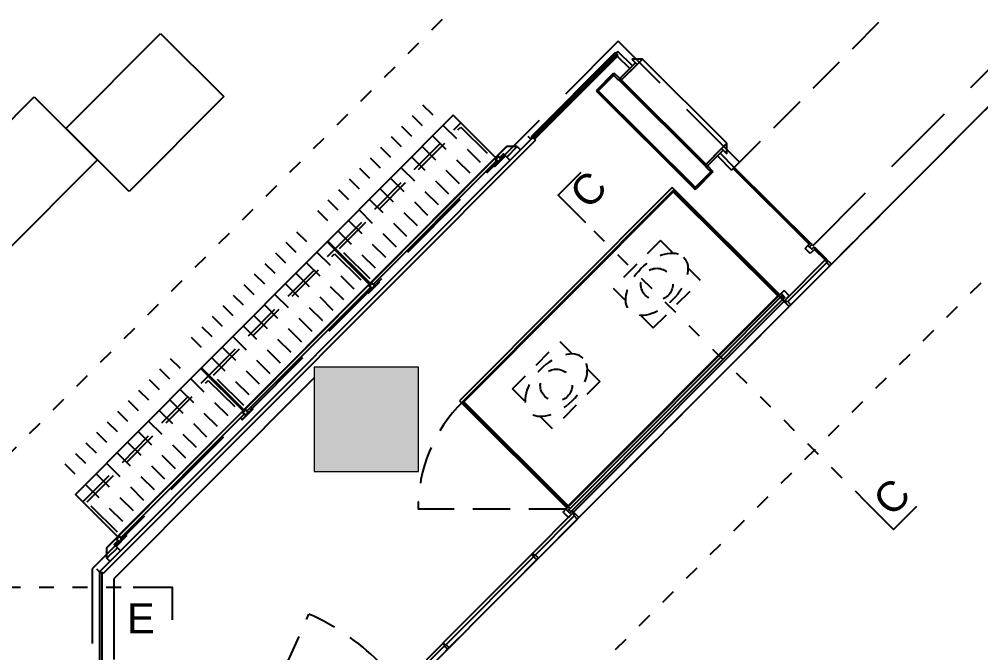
# Model space of a CAD drawing. Header units: millimetres. Extents: x 5896 to 6381, y 4295 to 4378.
# Drawn here: x 6180.14 to 6186.59, y 4301.59 to 4305.85 of the extents above; entities that cross this region are included whole.
import ezdxf

# ---------------------------------------------------------------- set-up
doc = ezdxf.new("R2010")
doc.units = ezdxf.units.MM
for name, pattern in [('DOT2', [0.125, 0, -0.125]), ('HIDDEN2', [0.1875, 0.125, -0.0625]), ('NASCOSTA', [0.375, 0.25, -0.125]), ('NASCOSTA2', [0.1875, 0.125, -0.0625]), ('PHANTOM2', [1.25, 0.625, -0.125, 0.125, -0.125, 0.125, -0.125]), ('TRATTEGGIATA', [0.75, 0.5, -0.25])]:
    doc.linetypes.add(name, pattern=pattern)
for name, color, linetype in [('A-GLAZING', 2, 'Continuous'), ('ax-arredo piani', 2, 'Continuous'), ('ax-arredo piani rossi', 1, 'Continuous'), ('ax-arredo proiezioni', 1, 'NASCOSTA'), ('ax-arredo sez', 6, 'Continuous'), ('AX-proiez vestiti', 1, 'NASCOSTA2'), ('Pareti02', 3, 'Continuous'), ('Piani', 6, 'Continuous'), ('PROIEZ-VESTITI', 1, 'HIDDEN2'), ('proiezioni', 2, 'NASCOSTA'), ('sezioni 02', 3, 'Continuous'), ('Urban', 6, 'Continuous')]:
    doc.layers.add(name, color=color, linetype=linetype)
doc.layers.add('PROIEZ-FASCIONE', color=7, linetype='TRATTEGGIATA', true_color=0xb4b08e)
doc.layers.add('Sections', color=92, linetype='Continuous', true_color=0x00bd00)
doc.layers.add('R-BORDER', color=7, linetype='PHANTOM2', true_color=0xdb0000, plot=False)
doc.layers.add('R-HATCH', color=7, linetype='Continuous', lineweight=9, true_color=0xbababa)
doc.layers.add('R-WALL', color=7, linetype='Continuous', lineweight=9, true_color=0xbababa)
doc.styles.add('cart-inver', font='Arial.ttf')

# ---------------------------------------------------------------- blocks, each defined once
blk = doc.blocks.new('11')
at = {"layer": 'Sections', "linetype": 'DOT2'}
for p, q in [((6059.319124046606, 4457.34609130376), (6070.113589406948, 4468.181703969869)), ((6065.406269349583, 4457.366122638181), (6063.526757451618, 4459.238497251605)), ((6053.559675179146, 4456.794398717871), (6060.490271919205, 4456.794398717871))]:
    blk.add_line(p, q, dxfattribs=at)
at = {"layer": 'Sections', "linetype": 'DOT2', "elevation": -1.121764e-10}
blk.add_lwpolyline([(6053.521414774624, 4453.345844450742), (6060.70957025915, 4453.345844450742), (6075.031100543601, 4467.721966821614)], dxfattribs=at)
at = {"layer": 'Sections'}
for points, elevation in [([(6063.526757451618, 4459.238497251605), (6063.341034152558, 4459.423515282435), (6063.496019160849, 4459.579091076404)], 1.121764e-10), ([(6060.490271919205, 4456.794398717871), (6060.75242610198, 4456.794398717871), (6060.75242610198, 4456.574798671277)], -1.121764e-10)]:
    blk.add_lwpolyline(points, dxfattribs=dict(at, elevation=elevation))
blk.add_lwpolyline([(6065.406269349583, 4457.366122638181), (6065.591992648644, 4457.181104607351), (6065.746977656935, 4457.336680401319)], dxfattribs=at)
at = {"layer": 'Sections', "char_height": 0.2, "width": 0.2173912817061694, "attachment_point": 1, "rotation": 45.10899471156082, "style": 'cart-inver'}
for insert in [(6063.401654144017, 4459.46131374694), (6065.436656908006, 4457.398486517088)]:
    blk.add_mtext('C', dxfattribs=dict(at, insert=insert))
at = {"layer": 'Sections', "insert": (6060.449458901214, 4456.484240545455), "char_height": 0.2, "width": 0.2173912817061694, "attachment_point": 7, "style": 'cart-inver'}
blk.add_mtext('E', dxfattribs=at)
blk = doc.blocks.new('111')
at = {"layer": 'R-HATCH', "ltscale": 10000}
h = blk.add_hatch(color=253, dxfattribs=at)
h.dxf.hatch_style = 1
h.paths.add_polyline_path([(6069.542235308732, 4413.226537793084), (6070.242235308732, 4413.226537793084), (6070.242235308732, 4413.926537793084), (6069.542235308732, 4413.926537793084)])
h.paths.add_polyline_path([(6070.242235309209, 4421.624994559787), (6070.242235309209, 4422.324994559786), (6069.542235309209, 4422.324994559786), (6069.542235309209, 4421.624994559787)])
h.paths.add_polyline_path([(6061.142235308732, 4421.626537793144), (6061.142235308732, 4422.326537793144), (6061.842235308732, 4422.326537793144), (6061.842235308732, 4421.626537793144)])
h.paths.add_polyline_path([(6061.842235308732, 4413.226537793084), (6061.842235308732, 4413.926537793084), (6061.142235308732, 4413.926537793084), (6061.142235308732, 4413.226537793084)])
h.paths.add_polyline_path([(6061.842235308732, 4404.825537793144), (6061.842235308732, 4405.525537793144), (6061.142235308732, 4405.525537793144), (6061.142235308732, 4404.825537793144)])
h.paths.add_polyline_path([(6053.442235308732, 4405.016771712601), (6053.442235308732, 4405.7167717126), (6052.742235308732, 4405.7167717126), (6052.742235308732, 4405.016771712601)])
h.paths.add_polyline_path([(6052.742235308732, 4413.926537793084), (6053.442235308732, 4413.926537793084), (6053.442235308732, 4413.226537793084), (6052.742235308732, 4413.226537793084)])
at = {"layer": 'A-GLAZING', "color": 253, "linetype": 'TRATTEGGIATA'}
blk.add_line((6064.4872871056, 4406.340471364456), (6068.967742127271, 4410.838005386127), dxfattribs=at)
at = {"layer": 'A-GLAZING', "color": 253}
for p, q in [((6064.25811675868, 4406.004159081123), (6062.84659821241, 4404.587259981788)), ((6064.274299862042, 4405.999125992063), (6062.851680606981, 4404.571104921243)), ((6062.86586261378, 4404.556976769426), (6064.288481868842, 4405.984997840245)), ((6062.882020744066, 4404.551971964228), (6064.293539290336, 4405.968871063564)), ((6064.274275526107, 4406.001390095141), (6064.283238689039, 4406.010387424677)), ((6064.290708845841, 4405.98501917956), (6064.274275526107, 4406.001390095141)), ((6064.27653655115, 4405.999138603639), (6064.274299862042, 4405.999125992063)), ((6064.288485970561, 4405.987234561147), (6064.27653655115, 4405.999138603639)), ((6064.283238689039, 4406.010387424677), (6064.299672008773, 4405.994016509097)), ((6064.288481868842, 4405.984997840245), (6064.288485970561, 4405.987234561147)), ((6064.299672008773, 4405.994016509097), (6064.290708845841, 4405.98501917956)), ((6062.849426476922, 4404.571109684388), (6062.840463313991, 4404.562112354852)), ((6062.840463313991, 4404.562112354852), (6062.856896633725, 4404.545741439271)), ((6062.865859796657, 4404.554738768808), (6062.849426476922, 4404.571109684388)), ((6062.851680606981, 4404.571104921243), (6062.851676505262, 4404.568868200342)), ((6062.851676505262, 4404.568868200342), (6062.863625924672, 4404.55696415785)), ((6062.851680606981, 4404.571104921243), (6062.851680606981, 4404.571104921243)), ((6062.856896633725, 4404.545741439271), (6062.865859796657, 4404.554738768808)), ((6062.863625924672, 4404.55696415785), (6062.86586261378, 4404.556976769426)), ((6062.86586261378, 4404.556976769426), (6062.86586261378, 4404.556976769426))]:
    blk.add_line(p, q, dxfattribs=at)
at = {"layer": 'ax-arredo piani', "color": 253}
for p, q in [((6059.476538464294, 4407.128219361021), (6060.111722789622, 4407.765824938834)), ((6060.111722789622, 4407.765824938834), (6060.536793174831, 4407.342368721949)), ((6063.343167604899, 4407.593168645381), (6063.202015532578, 4407.451478517003)), ((6063.909928118409, 4407.028560356099), (6063.343167604899, 4407.593168645381)), ((6063.202015532578, 4407.451478517003), (6063.768776046089, 4406.886870227721)), ((6058.628818946363, 4406.702341891651), (6059.26400327169, 4407.339947469463)), ((6059.26400327169, 4407.339947469463), (6059.689073656899, 4406.916491252578)), ((6060.536793174831, 4407.342368721949), (6059.901608849503, 4406.704763144136)), ((6059.901608849503, 4406.704763144136), (6059.476538464294, 4407.128219361021)), ((6063.768776046089, 4406.886870227721), (6063.909928118409, 4407.028560356099)), ((6059.689073656899, 4406.916491252578), (6059.053889331572, 4406.278885674766)), ((6062.138145390734, 4405.29301816013), (6063.549663938953, 4406.709917257525)), ((6062.145216445752, 4405.29303161154), (6063.549677390363, 4406.702846202508)), ((6063.549663938953, 4406.709917257525), (6064.258114581126, 4406.004156897302)), ((6063.549677390363, 4406.702846202508), (6064.251043526109, 4406.004143445892)), ((6064.251043526109, 4406.004143445892), (6062.846582581498, 4404.594328854924)), ((6064.258114581126, 4406.004156897302), (6062.846596032908, 4404.587257799907)), ((6062.846596032908, 4404.587257799907), (6062.138145390734, 4405.29301816013)), ((6062.846582581498, 4404.594328854924), (6062.145216445752, 4405.29303161154))]:
    blk.add_line(p, q, dxfattribs=at)
at = {"layer": 'ax-arredo piani', "color": 253, "elevation": -1.121764e-10}
for points in [[(6062.074974759928, 4407.215913064792), (6061.233708408901, 4406.37143989966), (6061.517088665657, 4406.08913575502), (6062.358355016684, 4406.933608920152)], [(6061.228062326009, 4406.365772294525), (6060.386795974981, 4405.521299129392), (6060.670176231737, 4405.238994984752), (6061.511442582764, 4406.083468149885)], [(6060.381149892089, 4405.515631524257), (6059.539883541061, 4404.671158359124), (6059.823263797817, 4404.388854214484), (6060.664530148844, 4405.233327379617)]]:
    blk.add_lwpolyline(points, close=True, dxfattribs=at)
at = {"layer": 'ax-arredo piani rossi', "color": 253}
for p, q in [((6062.602883492169, 4407.076768497923), (6063.159239465974, 4407.635245239047)), ((6064.600679561695, 4406.206336542646), (6064.339548227884, 4405.944209805166)), ((6062.906854691289, 4404.506055004667), (6062.645723358131, 4404.243928266535))]:
    blk.add_line(p, q, dxfattribs=at)
at = {"layer": 'ax-arredo proiezioni', "color": 253, "elevation": -1.121764e-10}
for points in [[(6061.50291965285, 4406.103250962283), (6061.284150094635, 4406.321189761884), (6062.125416445662, 4407.165662927017), (6062.344186003847, 4406.947724127385)], [(6061.51703486008, 4406.117419975123), (6061.312434314706, 4406.321243567492), (6062.125470251268, 4407.137378706947), (6062.330070796615, 4406.933555114548)], [(6060.65600721893, 4405.253110192015), (6060.437237660715, 4405.471048991616), (6061.278504011742, 4406.315522156749), (6061.497273569927, 4406.097583357117)], [(6060.670122426161, 4405.267279204855), (6060.465521880787, 4405.471102797224), (6061.278557817348, 4406.287237936679), (6061.483158362695, 4406.08341434428)], [(6059.809094785011, 4404.402969421747), (6059.590325226795, 4404.620908221348), (6060.431591577822, 4405.465381386481), (6060.650361136007, 4405.24744258685)], [(6059.823209992241, 4404.417138434587), (6059.618609446867, 4404.620962026956), (6060.431645383428, 4405.437097166411), (6060.636245928775, 4405.233273574012)]]:
    blk.add_lwpolyline(points, dxfattribs=at)
at = {"layer": 'ax-arredo sez', "color": 253}
for p, q in [((6063.1783138277, 4407.644473929354), (6063.166315901552, 4407.632430268442)), ((6063.168441253478, 4407.630312987357), (6063.180439179625, 4407.642356648269)), ((6063.180439179625, 4407.642356648269), (6063.1783138277, 4407.644473929354)), ((6062.610673758949, 4407.070419344949), (6063.165618212031, 4407.62747918479)), ((6063.171991577528, 4407.622541552539), (6062.615635603723, 4407.064064811414)), ((6063.171285817167, 4407.621833101896), (6062.616341364084, 4407.064773262055)), ((6062.622720110142, 4407.057007207798), (6063.179076083947, 4407.615483948923)), ((6063.161356747059, 4407.637370590973), (6063.159239465974, 4407.635245239047)), ((6063.159239465974, 4407.635245239047), (6063.179076083947, 4407.615483948923)), ((6063.166315901552, 4407.632430268442), (6063.161356747059, 4407.637370590973)), ((6063.165618212031, 4407.62747918479), (6063.167032423035, 4407.62748187507)), ((6063.167032423035, 4407.62748187507), (6063.171283126886, 4407.6232473129)), ((6063.181193365032, 4407.617609300848), (6063.168441253478, 4407.630312987357)), ((6063.171283126886, 4407.6232473129), (6063.171285817167, 4407.621833101896)), ((6063.179076083947, 4407.615483948923), (6063.171991577528, 4407.622541552539)), ((6063.179076083947, 4407.615483948923), (6063.181193365032, 4407.617609300848)), ((6063.343167604899, 4407.593168645381), (6063.272457054662, 4407.593034131365)), ((6063.272457054662, 4407.593034131365), (6063.307879586788, 4407.557746113255)), ((6063.307879586788, 4407.557746113255), (6063.343167604899, 4407.593168645381)), ((6063.19138877295, 4407.462064922427), (6063.297252827159, 4407.568332518679)), ((6063.307879586788, 4407.557746113255), (6063.202015532578, 4407.451478517003)), ((6063.297252827159, 4407.568332518679), (6063.307879586788, 4407.557746113255)), ((6063.143954863307, 4407.492380334613), (6063.03950232979, 4407.387529639613)), ((6063.046586836209, 4407.380472035997), (6063.151039369726, 4407.485322730997)), ((6063.143954863307, 4407.492380334613), (6063.152423987646, 4407.500881742315)), ((6063.18646190182, 4407.450034712916), (6063.143954863307, 4407.492380334613)), ((6063.151039369726, 4407.485322730997), (6063.143954863307, 4407.492380334613)), ((6063.152423987646, 4407.500881742315), (6063.19138877295, 4407.462064922427)), ((6063.19138877295, 4407.462064922427), (6063.184331169334, 4407.454980416008)), ((6063.184331169334, 4407.454980416008), (6063.19138877295, 4407.462064922427)), ((6063.184331169334, 4407.454980416008), (6063.187873422544, 4407.4514516142)), ((6063.772345202101, 4406.869199315879), (6063.184331169334, 4407.454980416008)), ((6063.187873422544, 4407.4514516142), (6063.18646190182, 4407.450034712916)), ((6063.202015532578, 4407.451478517003), (6063.19138877295, 4407.462064922427)), ((6063.19138877295, 4407.462064922427), (6063.779402805717, 4406.876283822297)), ((6063.03950232979, 4407.387529639613), (6063.032444726174, 4407.380445133194)), ((6063.705445933165, 4406.724114899707), (6063.03950232979, 4407.387529639613)), ((6063.03950232979, 4407.387529639613), (6063.046586836209, 4407.380472035997)), ((6063.032444726174, 4407.380445133194), (6063.698388329549, 4406.717030393288)), ((6062.59372743943, 4407.057659162554), (6062.605725365577, 4407.069702823466)), ((6062.607850717503, 4407.067585542381), (6062.595852791355, 4407.055541881469)), ((6062.600766211084, 4407.074643145997), (6062.602883492169, 4407.076768497923)), ((6062.605725365577, 4407.069702823466), (6062.600766211084, 4407.074643145997)), ((6062.602883492169, 4407.076768497923), (6062.622720110142, 4407.057007207798)), ((6062.620602829057, 4407.054881855873), (6062.607850717503, 4407.067585542381)), ((6062.61067644923, 4407.069005133945), (6062.610673758949, 4407.070419344949)), ((6062.614927153081, 4407.064770571776), (6062.61067644923, 4407.069005133945)), ((6062.616341364084, 4407.064773262055), (6062.614927153081, 4407.064770571776)), ((6062.615635603723, 4407.064064811414), (6062.622720110142, 4407.057007207798)), ((6062.595852791355, 4407.055541881469), (6062.59372743943, 4407.057659162554)), ((6062.622720110142, 4407.057007207798), (6062.620602829057, 4407.054881855873)), ((6063.909928118409, 4407.028560356099), (6063.874640100298, 4406.993137823973)), ((6063.910062632423, 4406.957849805863), (6063.909928118409, 4407.028560356099)), ((6063.874640100298, 4406.993137823973), (6063.768776046089, 4406.886870227721)), ((6063.779402805717, 4406.876283822297), (6063.885266859927, 4406.98255141855)), ((6063.874640100298, 4406.993137823973), (6063.910062632423, 4406.957849805863)), ((6063.885266859927, 4406.98255141855), (6063.874640100298, 4406.993137823973)), ((6063.768802948892, 4406.872728117687), (6063.767391428169, 4406.871311216403)), ((6063.767391428169, 4406.871311216403), (6063.809898466682, 4406.828965594706)), ((6063.768776046089, 4406.886870227721), (6063.779402805717, 4406.876283822297)), ((6063.772345202101, 4406.869199315879), (6063.768802948892, 4406.872728117687)), ((6063.779402805717, 4406.876283822297), (6063.772345202101, 4406.869199315879)), ((6063.779402805717, 4406.876283822297), (6063.772345202101, 4406.869199315879)), ((6063.818367591021, 4406.83746700241), (6063.779402805717, 4406.876283822297)), ((6063.698361426746, 4406.731172503323), (6063.802813960263, 4406.836023198322)), ((6063.809898466682, 4406.828965594706), (6063.705445933165, 4406.724114899707)), ((6063.802813960263, 4406.836023198322), (6063.809898466682, 4406.828965594706)), ((6063.809898466682, 4406.828965594706), (6063.818367591021, 4406.83746700241)), ((6063.705445933165, 4406.724114899707), (6063.698361426746, 4406.731172503323)), ((6063.698388329549, 4406.717030393288), (6063.705445933165, 4406.724114899707)), ((6059.702235308732, 4404.15089424966), (6059.702235308732, 4403.538715149671)), ((6059.717235308732, 4404.15089424966), (6059.717235308732, 4403.538715149671))]:
    blk.add_line(p, q, dxfattribs=at)
at = {"layer": 'ax-arredo sez', "color": 253, "elevation": -1.121764e-10}
for points in [[(6062.433312685703, 4407.005735114113), (6062.365559691019, 4406.937723852523), (6062.364851240378, 4406.938429612885), (6062.432604235008, 4407.006440874528)], [(6062.359913608097, 4406.932056247357), (6061.518647257099, 4406.087583082255), (6061.517938806458, 4406.088288842617), (6062.359205157454, 4406.932762007719)], [(6062.351535953287, 4406.875471665536), (6062.422111989447, 4406.946316729724), (6062.424237341373, 4406.94419944864), (6062.353661305213, 4406.873354384451)], [(6062.354984046687, 4406.92144024885), (6062.376156857535, 4406.942693768106), (6062.397410376791, 4406.921520957259), (6062.376237565943, 4406.900267438002)], [(6062.359226679697, 4406.921448319691), (6062.376164928375, 4406.938451135096), (6062.39316774378, 4406.921512886418), (6062.376229495102, 4406.904510071013)], [(6062.386783654735, 4406.932107325253), (6062.411485267391, 4406.956903097719), (6062.422111989447, 4406.946316729724), (6062.397410376791, 4406.921520957259)], [(6062.351535953287, 4406.875471665536), (6062.376237565943, 4406.900267438002), (6062.365610843887, 4406.910853805996), (6062.340909231231, 4406.88605803353)], [(6061.504623519367, 4406.025330895268), (6061.575199555527, 4406.096175959457), (6061.577324907453, 4406.094058678372), (6061.506748871293, 4406.023213614183)], [(6061.508071612767, 4406.071299478582), (6061.529244423615, 4406.092552997839), (6061.550497942872, 4406.071380186991), (6061.529325132023, 4406.050126667734)], [(6061.539871220815, 4406.081966554985), (6061.564572833471, 4406.106762327451), (6061.575199555527, 4406.096175959457), (6061.550497942872, 4406.071380186991)], [(6061.513001174177, 4406.081915477089), (6060.67173482318, 4405.237442311987), (6060.671026372538, 4405.238148072349), (6061.512292723534, 4406.08262123745)], [(6061.504623519367, 4406.025330895268), (6061.529325132023, 4406.050126667734), (6061.518698409967, 4406.060713035728), (6061.493996797311, 4406.035917263262)], [(6061.512314245777, 4406.071307549423), (6061.529252494455, 4406.088310364828), (6061.54625530986, 4406.07137211615), (6061.529317061182, 4406.054369300745)], [(6060.692958786895, 4405.231825784717), (6060.717660399551, 4405.256621557183), (6060.728287121608, 4405.246035189189), (6060.703585508952, 4405.221239416723)], [(6060.666088740257, 4405.231774706821), (6059.82482238926, 4404.387301541719), (6059.824113938618, 4404.388007302081), (6060.665380289614, 4405.232480467183)], [(6060.657711085447, 4405.175190125), (6060.682412698104, 4405.199985897466), (6060.671785976047, 4405.210572265461), (6060.647084363392, 4405.185776492995)], [(6060.657711085447, 4405.175190125), (6060.728287121608, 4405.246035189189), (6060.730412473533, 4405.243917908104), (6060.659836437373, 4405.173072843915)], [(6060.661159178847, 4405.221158708314), (6060.682331989695, 4405.242412227571), (6060.703585508952, 4405.221239416723), (6060.682412698104, 4405.199985897466)], [(6060.665401811857, 4405.221166779155), (6060.682340060535, 4405.238169594561), (6060.699342875941, 4405.221231345882), (6060.682404627262, 4405.204228530477)], [(6059.751423311654, 4404.313622674901), (6059.819176306396, 4404.381633936556), (6059.818467855754, 4404.382339696917), (6059.750714861011, 4404.314328435263)], [(6059.810798651527, 4404.325049354732), (6059.835500264183, 4404.349845127198), (6059.824873542128, 4404.360431495193), (6059.800171929472, 4404.335635722727)], [(6059.810798651527, 4404.325049354732), (6059.881374687688, 4404.395894418921), (6059.883500039613, 4404.393777137836), (6059.812924003453, 4404.322932073647)], [(6059.814246744927, 4404.371017938046), (6059.835419555775, 4404.392271457303), (6059.856673075032, 4404.371098646455), (6059.835500264183, 4404.349845127198)], [(6059.818489377937, 4404.371026008887), (6059.835427626615, 4404.388028824293), (6059.852430442021, 4404.371090575614), (6059.835492193342, 4404.354087760209)], [(6059.846046352975, 4404.381685014449), (6059.870747965631, 4404.406480786915), (6059.881374687688, 4404.395894418921), (6059.856673075032, 4404.371098646455)]]:
    blk.add_lwpolyline(points, close=True, dxfattribs=at)
for points in [[(6062.504023235939, 4407.005869628128), (6062.433312685703, 4407.005735114113), (6062.365559691019, 4406.937723852523), (6062.368393493587, 4406.934900811077), (6062.376156857535, 4406.942693768106), (6062.386783654735, 4406.932107325253), (6062.411485267391, 4406.956903097719), (6062.433447199748, 4406.935024563909), (6062.504023235939, 4407.005869628128), (6062.504023235939, 4407.005869628128)], [(6062.354984046687, 4406.92144024885), (6062.365610843887, 4406.910853805996), (6061.539871220815, 4406.081966554985), (6061.529244423615, 4406.092552997839), (6061.521481059667, 4406.084760040809), (6061.518647257099, 4406.087583082255), (6062.359913608097, 4406.932056247357), (6062.362747410664, 4406.92923320591), (6062.354984046687, 4406.92144024885)], [(6061.508071612767, 4406.071299478582), (6061.518698409967, 4406.060713035728), (6060.692958786895, 4405.231825784717), (6060.682331989695, 4405.242412227571), (6060.674568625747, 4405.234619270541), (6060.67173482318, 4405.237442311987), (6061.513001174177, 4406.081915477089), (6061.515834976744, 4406.079092435642), (6061.508071612767, 4406.071299478582)], [(6060.661159178847, 4405.221158708314), (6060.671785976047, 4405.210572265461), (6059.846046352975, 4404.381685014449), (6059.835419555775, 4404.392271457303), (6059.827656191827, 4404.384478500273), (6059.82482238926, 4404.387301541719), (6060.666088740257, 4405.231774706821), (6060.668922542824, 4405.228951665375), (6060.661159178847, 4405.221158708314)], [(6059.751557825637, 4404.242912124696), (6059.751423311623, 4404.313622674932), (6059.819176306367, 4404.381633936584), (6059.822010108935, 4404.378810895138), (6059.814246744927, 4404.371017938046), (6059.824873542128, 4404.360431495193), (6059.800171929472, 4404.335635722727), (6059.822133861828, 4404.313757188916), (6059.751557825637, 4404.242912124696), (6059.751557825637, 4404.242912124696)]]:
    blk.add_lwpolyline(points, dxfattribs=at)
at = {"layer": 'AX-proiez vestiti', "color": 253}
for p, q in [((6062.25780075728, 4406.898274363246), (6061.871695157454, 4407.282913760312)), ((6062.18722472112, 4406.827429299057), (6061.801119121295, 4407.212068696123)), ((6062.116648684961, 4406.756584234869), (6061.730543085134, 4407.141223631935)), ((6062.046072648801, 4406.685739170679), (6061.659967048974, 4407.070378567745)), ((6061.97549661264, 4406.61489410649), (6061.589391012814, 4406.999533503556)), ((6061.90492057648, 4406.544049042302), (6061.518814976655, 4406.928688439368)), ((6061.834344540321, 4406.473203978112), (6061.448238940494, 4406.857843375178)), ((6061.763768504161, 4406.402358913923), (6061.377662904334, 4406.786998310989)), ((6061.693192468, 4406.331513849735), (6061.307086868174, 4406.716153246801)), ((6061.62261643184, 4406.260668785545), (6061.236510832015, 4406.645308182611)), ((6061.552040395681, 4406.189823721356), (6061.165934795854, 4406.574463118422)), ((6061.41088832336, 4406.048133592978), (6061.024782723534, 4406.432772990044)), ((6061.340312287201, 4405.977288528789), (6060.954206687375, 4406.361927925856)), ((6061.269736251041, 4405.906443464601), (6060.883630651214, 4406.291082861667)), ((6061.199160214881, 4405.835598400411), (6060.813054615054, 4406.220237797477)), ((6061.12858417872, 4405.764753336222), (6060.742478578894, 4406.149392733289)), ((6061.058008142561, 4405.693908272034), (6060.671902542735, 4406.0785476691)), ((6060.987432106401, 4405.623063207844), (6060.601326506574, 4406.00770260491)), ((6060.916856070241, 4405.552218143655), (6060.530750470414, 4405.936857540722)), ((6060.84628003408, 4405.481373079467), (6060.460174434254, 4405.866012476533)), ((6060.775703997921, 4405.410528015277), (6060.389598398095, 4405.795167412343)), ((6060.705127961761, 4405.339682951088), (6060.319022361934, 4405.724322348155)), ((6060.56397588944, 4405.19799282271), (6060.177870289614, 4405.582632219776)), ((6060.493399853281, 4405.127147758521), (6060.107294253454, 4405.511787155588)), ((6060.422823817121, 4405.056302694333), (6060.036718217294, 4405.440942091399)), ((6060.352247780961, 4404.985457630143), (6059.966142181134, 4405.370097027209)), ((6060.2816717448, 4404.914612565954), (6059.895566144975, 4405.299251963021)), ((6060.211095708641, 4404.843767501766), (6059.824990108815, 4405.228406898832)), ((6060.140519672481, 4404.772922437576), (6059.754414072654, 4405.157561834642)), ((6060.069943636321, 4404.702077373388), (6059.683838036494, 4405.086716770454)), ((6059.99936760016, 4404.631232309199), (6059.613262000335, 4405.015871706265)), ((6059.928791564001, 4404.560387245009), (6059.542685964175, 4404.945026642075)), ((6059.858215527841, 4404.489542180821), (6059.472109928014, 4404.874181577887))]:
    blk.add_line(p, q, dxfattribs=at)
at = {"layer": 'DEFPOINTS', "color": 253}
for p, q in [((6062.574599272099, 4407.076714692317), (6062.595852791355, 4407.055541881469)), ((6062.504023235939, 4407.005869628128), (6062.525276755196, 4406.984696817281)), ((6062.433447199748, 4406.935024563909), (6062.454700719005, 4406.913851753061)), ((6059.822133861828, 4404.313757188916), (6059.843387381085, 4404.292584378068)), ((6059.751557825637, 4404.242912124696), (6059.772811344894, 4404.221739313848)), ((6059.680981789477, 4404.172067060506), (6059.702235308734, 4404.150894249658))]:
    blk.add_line(p, q, dxfattribs=at)
at = {"layer": 'Pareti02', "color": 253}
for p, q in [((6063.276080016311, 4407.547078999422), (6063.180439179625, 4407.642356648269)), ((6063.258436007271, 4407.529367733375), (6063.180506436633, 4407.607001373181)), ((6062.607850717503, 4407.067585542381), (6059.702235308732, 4404.15089424966)), ((6062.607850717503, 4407.067585542381), (6062.62556198355, 4407.049941533342)), ((6062.62556198355, 4407.049941533342), (6059.727235308732, 4404.140566758419)), ((6063.846450040038, 4406.943586633245), (6063.942090876724, 4406.848308984398)), ((6063.864094049078, 4406.961297899293), (6063.959734885764, 4406.866020250445)), ((6063.959734885764, 4406.866020250445), (6063.942090876724, 4406.848308984398)), ((6063.549666116391, 4406.70991944327), (6064.328961822466, 4405.933583045524)), ((6061.142235308732, 4405.454692216203), (6059.797235308732, 4404.10456522525)), ((6062.603243222632, 4404.272131777731), (6062.606772024517, 4404.275674031036)), ((6062.617412235521, 4404.25801657055), (6062.603243222632, 4404.272131777731)), ((6062.606772024517, 4404.275674031036), (6062.620941037371, 4404.26155882382)), ((6062.613883433766, 4404.25447431739), (6062.617412235521, 4404.25801657055)), ((6062.635136952716, 4404.233301506891), (6062.613883433766, 4404.25447431739)), ((6062.613883435389, 4404.254474315817), (6062.635136954638, 4404.233301504977)), ((6062.620941037371, 4404.26155882382), (6062.624469839176, 4404.265101077034)), ((6062.624469839176, 4404.265101077034), (6062.645723360066, 4404.243928264608)), ((6062.645723360066, 4404.243928264608), (6062.635136952716, 4404.233301506891)), ((6059.702235308732, 4404.15089424966), (6059.727235308732, 4404.140566758419)), ((6059.797235308732, 4404.10456522525), (6059.797235308732, 4403.618715149674)), ((6059.797235309346, 4403.720456514063), (6059.797235309346, 4403.563713699044)), ((6062.007917327303, 4403.674536525824), (6062.004388525401, 4403.670994272537)), ((6062.004388525401, 4403.670994272537), (6062.018557538222, 4403.656879065288)), ((6062.02208634009, 4403.660421318541), (6062.007917327303, 4403.674536525824)), ((6062.018557538222, 4403.656879065288), (6062.01502873641, 4403.653336812084)), ((6062.01502873641, 4403.653336812084), (6062.036282257251, 4403.632163999608)), ((6062.025615141849, 4403.663963571697), (6062.02208634009, 4403.660421318541)), ((6062.046868660756, 4403.642790761153), (6062.025615141849, 4403.663963571697)), ((6062.036282257251, 4403.632163999608), (6062.046868660756, 4403.642790761153))]:
    blk.add_line(p, q, dxfattribs=at)
at = {"layer": 'Piani', "color": 253}
blk.add_line((6063.909928118409, 4407.028560356099), (6063.343167604899, 4407.593168645381), dxfattribs=at)
at = {"layer": 'PROIEZ-FASCIONE', "color": 253}
for p, q in [((6063.18030466561, 4407.713067198444), (6059.652235308732, 4404.171549232143)), ((6063.995022903857, 4406.901442782528), (6063.18030466561, 4407.713067198444)), ((6063.995022903857, 4406.901442782528), (6063.959734885025, 4406.866020249679)), ((6059.652235308732, 4404.171549232143), (6059.652235308732, 4402.744337792807))]:
    blk.add_line(p, q, dxfattribs=at)
at = {"layer": 'PROIEZ-VESTITI', "color": 253, "elevation": -1.121764e-10}
for points in [[(6063.545265328477, 4406.295120091238), (6063.464423773419, 4406.375654657265), (6063.146831611074, 4406.056851868041), (6063.227807235516, 4405.976183741748)], [(6063.33520130025, 4405.869197496976), (6063.416042855308, 4405.78866293095), (6063.733635017653, 4406.107465720173), (6063.652659393211, 4406.188133846466)], [(6062.552922820276, 4405.298994886531), (6062.472081265218, 4405.379529452557), (6062.789673427563, 4405.698332241781), (6062.870649052004, 4405.617664115488)], [(6062.978043116738, 4405.510677870716), (6063.058884671796, 4405.430143304689), (6062.741292509451, 4405.111340515466), (6062.66031688501, 4405.192008641759)]]:
    blk.add_lwpolyline(points, dxfattribs=at)
at = {"layer": 'PROIEZ-VESTITI', "color": 253}
for centre in [(6063.440233314363, 4406.082158794107), (6062.765482968507, 4405.404836378623)]:
    blk.add_circle(centre, 0.107, dxfattribs=at)
blk.add_ellipse((6063.440233314363, 4406.082158794107), major_axis=(0.1798424479239873, 0.1807807897004148), ratio=0.5871244379051838, dxfattribs=at)
at = {"layer": 'PROIEZ-VESTITI', "color": 253, "extrusion": (0, 0, -1)}
blk.add_ellipse((6062.765482968507, 4405.404836378623), major_axis=(0.1800952479644935, 0.180528949646794), ratio=0.5871244379038791, start_param=3.141592653588398, end_param=9.424777960767983, dxfattribs=at)
at = {"layer": 'proiezioni', "color": 253}
for p, q in [((6059.819419825363, 4401.406851172114), (6073.895865873409, 4415.536955072635)), ((6063.959734885776, 4406.866020250432), (6068.440189908143, 4411.363554270865)), ((6062.83096894792, 4404.571571106484), (6061.839575429566, 4404.571571106484)), ((6060.48641186612, 4402.458951832342), (6061.106407475522, 4403.868634578324))]:
    blk.add_line(p, q, dxfattribs=at)
for centre, radius, start, end in [((6062.8395384293, 4404.58017329348), 0.9999999992295022, 134.5360274335764, 180.4928750885216), ((6060.486411866121, 4402.458951832342), 1.540000000000121, 45.10899505025274, 66.25952305733227)]:
    blk.add_arc(centre, radius, start, end, dxfattribs=at)
at = {"layer": 'R-BORDER', "color": 253, "ltscale": 10000}
blk.add_line((6059.814126621689, 4401.401537793256), (6069.900677806283, 4411.526537793263), dxfattribs=at)
at = {"layer": 'R-WALL', "color": 253, "ltscale": 10000}
for p, q in [((6061.842235308732, 4405.525537793144), (6061.142235308732, 4405.525537793144)), ((6061.142235308732, 4405.525537793144), (6061.142235308732, 4404.825537793144)), ((6061.842235308732, 4404.825537793144), (6061.842235308732, 4405.525537793144)), ((6061.142235308732, 4404.825537793144), (6061.842235308732, 4404.825537793144))]:
    blk.add_line(p, q, dxfattribs=at)
at = {"layer": 'sezioni 02', "color": 253}
for p, q in [((6063.952677281417, 4406.858935743251), (6063.959734885025, 4406.866020249679)), ((6064.462525247624, 4406.351023881974), (6063.952677281417, 4406.858935743251)), ((6063.959734885025, 4406.866020249679), (6064.479077447992, 4406.348649846577)), ((6063.556721542561, 4406.717001763953), (6063.549663938953, 4406.709917257525)), ((6063.549663938953, 4406.709917257525), (6064.25811675868, 4406.004159081123)), ((6064.265174362288, 4406.011243587551), (6063.556721542561, 4406.717001763953)), ((6064.453955757508, 4406.34242170413), (6064.469582842496, 4406.358108397552)), ((6064.469582842496, 4406.358108397552), (6064.479077448215, 4406.348649846802)), ((6064.434287417917, 4406.322692438245), (6064.453955757508, 4406.34242170413)), ((6064.469710186948, 4406.287404658005), (6064.434287417917, 4406.322692438245)), ((6064.463450123579, 4406.332962952498), (6064.453955757508, 4406.34242170413)), ((6064.453955757508, 4406.34242170413), (6064.479883443313, 4406.316592036917)), ((6064.479077448215, 4406.348649846802), (6064.463450123579, 4406.332962952498)), ((6064.505005374152, 4406.322820379993), (6064.469710186948, 4406.287404658005)), ((6064.479883443313, 4406.316592036917), (6064.495510767951, 4406.332278931221)), ((6064.495510767726, 4406.332278930997), (6064.575843435296, 4406.252251320001)), ((6064.495510767951, 4406.332278931221), (6064.505005374152, 4406.322820379993)), ((6064.568785831689, 4406.245166813574), (6064.497946369672, 4406.315737268669)), ((6064.300596894269, 4405.975955569666), (6064.568785831689, 4406.245166813574)), ((6064.582954844543, 4406.231051606359), (6064.314765907124, 4405.961840362451)), ((6064.575843435296, 4406.252251320001), (6064.568785831689, 4406.245166813574)), ((6064.568785831689, 4406.245166813574), (6064.575137674643, 4406.25154286965)), ((6064.582954844543, 4406.231051606359), (6064.568785831689, 4406.245166813574)), ((6064.568785831689, 4406.245166813574), (6064.582954844543, 4406.231051606359)), ((6064.575137674643, 4406.25154286965), (6064.576551885613, 4406.251545559964)), ((6064.576551885613, 4406.251545559964), (6064.611265967107, 4406.216963302287)), ((6064.579426042739, 4406.227509353145), (6064.582954844543, 4406.231051606359)), ((6064.600679561695, 4406.206336542646), (6064.579426042739, 4406.227509353145)), ((6064.611265967107, 4406.216963302287), (6064.600679561695, 4406.206336542646)), ((6064.293398175759, 4406.039588994739), (6064.27374388335, 4406.019845735015)), ((6064.328820471001, 4406.004300738903), (6064.293398175759, 4406.039588994739)), ((6064.27374388335, 4406.019845735015), (6064.25811675868, 4406.004159081123)), ((6064.25811675868, 4406.004159081123), (6064.265174362288, 4406.011243587551)), ((6064.25811675868, 4406.004159081123), (6064.267611364401, 4405.994700530373)), ((6064.267611364401, 4405.994700530373), (6064.283238689039, 4406.010387424677)), ((6064.27374388335, 4406.019845735015), (6064.299672008773, 4405.994016509097)), ((6064.283238689039, 4406.010387424677), (6064.27374388335, 4406.019845735015)), ((6064.299672008773, 4405.994016509097), (6064.284044684136, 4405.978329614793)), ((6064.284044684136, 4405.978329614793), (6064.293539290336, 4405.968871063564)), ((6064.293539290336, 4405.968871063564), (6064.328820471001, 4406.004300738903)), ((6064.300596894269, 4405.975955569666), (6064.293539290336, 4405.968871063564)), ((6064.293539290336, 4405.968871063564), (6064.328961822472, 4405.933583045525)), ((6064.314765907124, 4405.961840362451), (6064.300596894269, 4405.975955569666)), ((6064.314765907124, 4405.961840362451), (6064.300596894269, 4405.975955569666)), ((6064.318294708927, 4405.965382615665), (6064.314765907124, 4405.961840362451)), ((6064.339548227884, 4405.944209805166), (6064.318294708927, 4405.965382615665)), ((6064.328961822472, 4405.933583045525), (6064.339548227884, 4405.944209805166)), ((6062.131087787126, 4405.285933653703), (6062.138145390734, 4405.29301816013)), ((6062.8395384293, 4404.58017329348), (6062.131087787126, 4405.285933653703)), ((6062.138145390734, 4405.29301816013), (6062.846596032908, 4404.587257799907)), ((6062.874960961281, 4404.544885275595), (6062.606772024517, 4404.275674031036)), ((6062.811300608329, 4404.551841840599), (6062.83096894792, 4404.571571106484)), ((6062.84672337736, 4404.516554060358), (6062.811300608329, 4404.551841840599)), ((6062.83096894792, 4404.571571106484), (6062.846596032908, 4404.587257799907)), ((6062.840463313991, 4404.562112354852), (6062.83096894792, 4404.571571106484)), ((6062.83096894792, 4404.571571106484), (6062.856896633725, 4404.545741439271)), ((6062.846596032908, 4404.587257799907), (6062.8395384293, 4404.58017329348)), ((6062.856090638628, 4404.577799249156), (6062.840463313991, 4404.562112354852)), ((6062.846596032908, 4404.587257799907), (6062.856090638628, 4404.577799249156)), ((6062.882018564564, 4404.551969782347), (6062.84672337736, 4404.516554060358)), ((6062.856896633725, 4404.545741439271), (6062.872523958363, 4404.561428333576)), ((6062.872523958363, 4404.561428333576), (6062.882018564564, 4404.551969782347)), ((6062.874960961281, 4404.544885275595), (6062.882018564564, 4404.551969782347)), ((6062.889129974135, 4404.53077006838), (6062.874960961281, 4404.544885275595)), ((6062.889129974135, 4404.53077006838), (6062.874960961281, 4404.544885275595)), ((6062.882018564564, 4404.551969782347), (6062.9174410967, 4404.516681764308)), ((6062.620941037371, 4404.26155882382), (6062.889129974135, 4404.53077006838)), ((6062.885601172332, 4404.527227815166), (6062.889129974135, 4404.53077006838)), ((6062.906854691289, 4404.506055004667), (6062.885601172332, 4404.527227815166)), ((6062.9174410967, 4404.516681764308), (6062.906854691289, 4404.506055004667)), ((6062.606772024517, 4404.275674031036), (6062.600420180977, 4404.269297975543)), ((6062.600420180977, 4404.269297975543), (6062.600422871227, 4404.267883764572)), ((6062.600422871227, 4404.267883764572), (6062.63513695272, 4404.233301506894)), ((6062.620941037371, 4404.26155882382), (6062.606772024517, 4404.275674031036)), ((6062.606772024517, 4404.275674031036), (6062.620941037371, 4404.26155882382)), ((6062.624469839176, 4404.265101077034), (6062.620941037371, 4404.26155882382)), ((6062.645723358131, 4404.243928266535), (6062.624469839176, 4404.265101077034)), ((6062.63513695272, 4404.233301506894), (6062.645723358131, 4404.243928266535)), ((6061.73619958735, 4403.40178302926), (6062.004388525401, 4403.670994272537)), ((6062.018557538222, 4403.656879065288), (6061.750368600171, 4403.387667822011)), ((6062.004388525401, 4403.670994272537), (6062.018557538222, 4403.656879065288))]:
    blk.add_line(p, q, dxfattribs=at)
at = {"layer": 'Urban', "color": 253}
for p, q in [((6063.542552529706, 4406.731116971168), (6062.116918774738, 4405.300048860454)), ((6062.131087787126, 4405.285933653703), (6063.556721542095, 4406.717001764417)), ((6063.556721542095, 4406.717001764417), (6063.542552529706, 4406.731116971168)), ((6062.116918774738, 4405.300048860454), (6062.131087787126, 4405.285933653703)), ((6062.007917307629, 4403.674536545424), (6062.603243222632, 4404.272131777731)), ((6062.617412235521, 4404.25801657055), (6062.02208634009, 4403.660421318541)), ((6062.603243222632, 4404.272131777731), (6062.617412235521, 4404.25801657055)), ((6062.02208634009, 4403.660421318541), (6062.007917307629, 4403.674536545424))]:
    blk.add_line(p, q, dxfattribs=at)

msp = doc.modelspace()

# ---------------------------------------------------------------- block references
msp.add_blockref('111', (120.9732810623, -102.014752927349))
at = {"layer": 'Sections'}
msp.add_blockref('11', (120.4101001073768, -154.759059584836), dxfattribs=at)

doc.saveas('drawing.dxf')
